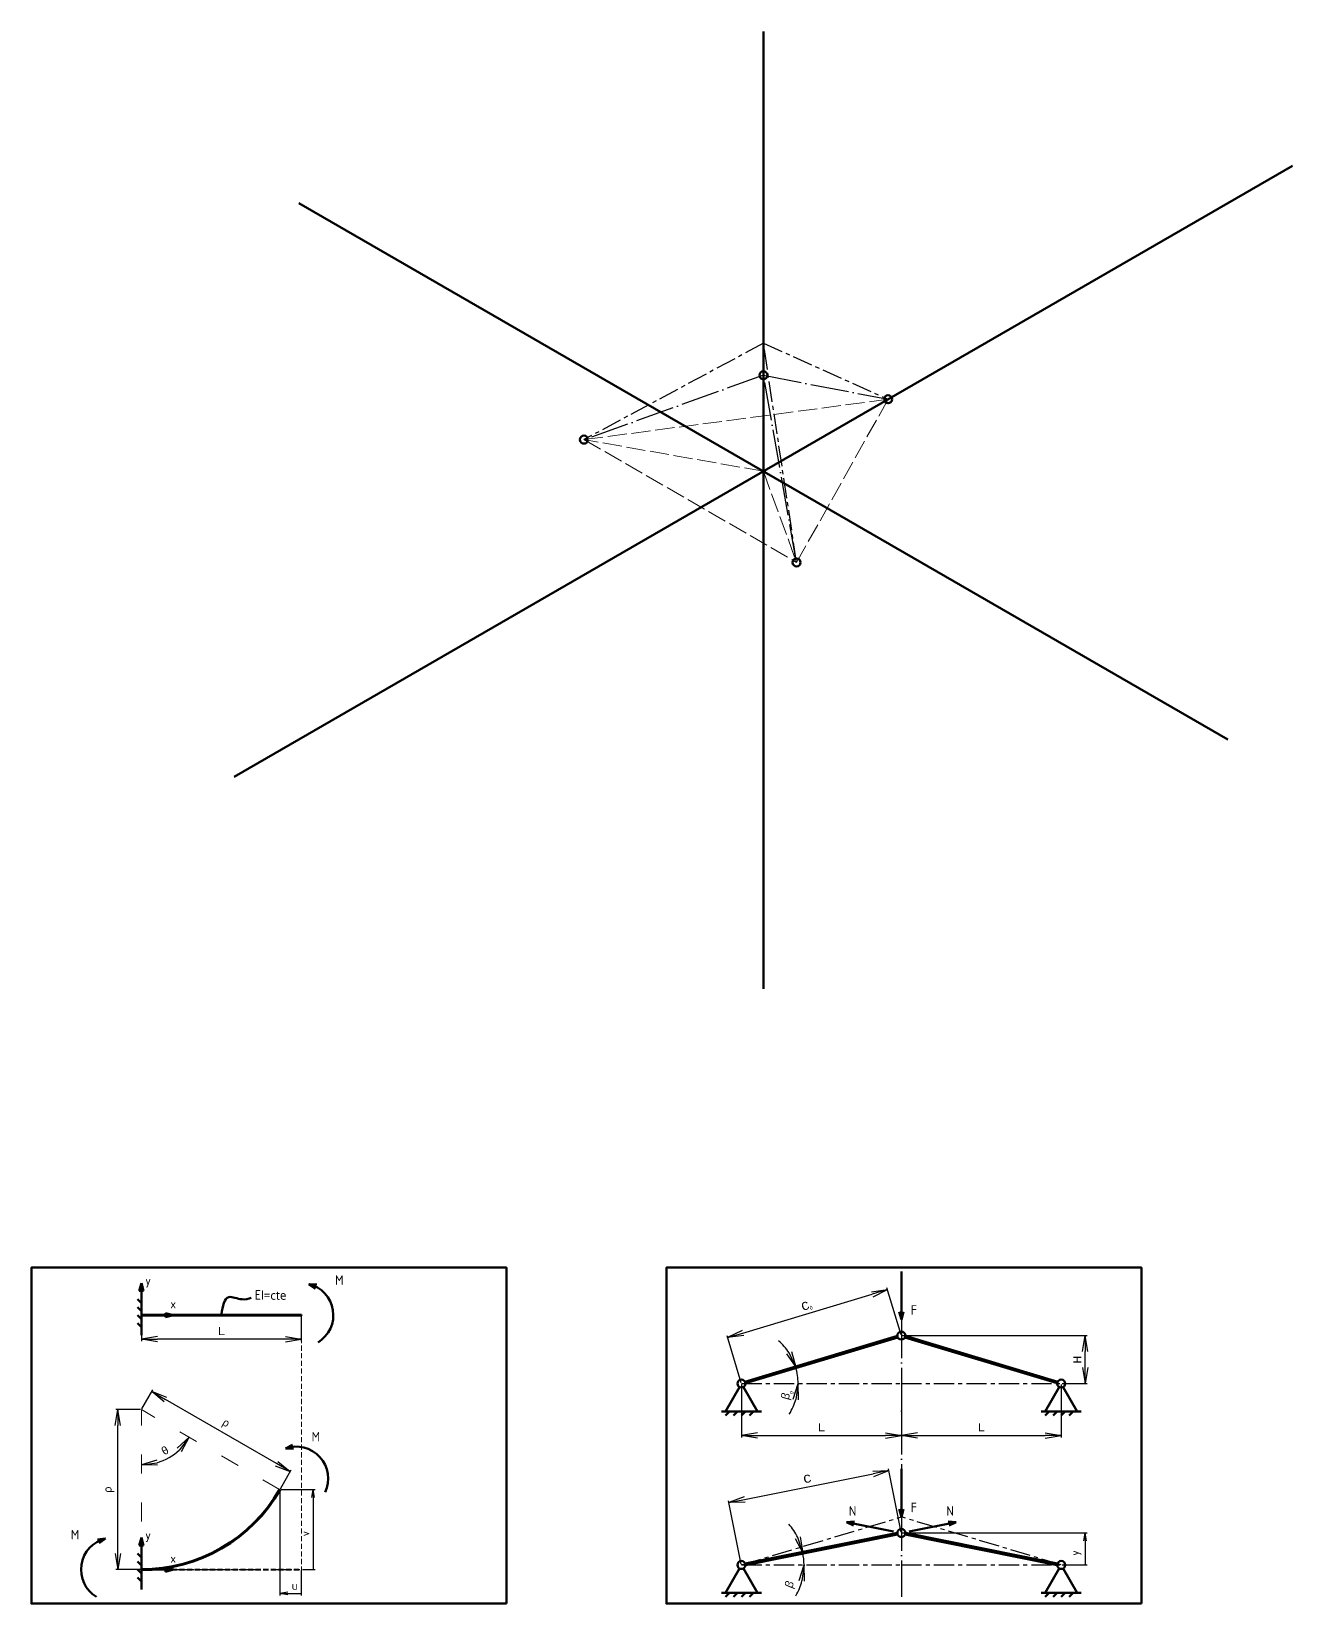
# Model space of a CAD drawing. Header units: millimetres. Extents: x 69 to 9194, y 85 to 2159.
# Drawn here: x 5832 to 6620, y 393 to 1376 of the extents above; entities that cross this region are included whole.
import ezdxf

# ---------------------------------------------------------------- set-up
doc = ezdxf.new("R2010")
doc.units = ezdxf.units.MM
for name, pattern in [('ACAD_ISO02W100', [15, 12, -3]), ('ACAD_ISO03W100', [30, 12, -18]), ('ACAD_ISO04W100', [30, 24, -3, 0, -3]), ('CENTERX2', [20.32, 12.7, -2.54, 2.54, -2.54]), ('HIDDEN2', [4.7625, 3.175, -1.5875])]:
    doc.linetypes.add(name, pattern=pattern)
doc.layers.get('0').update_dxf_attribs({"lineweight": 100})
for name, color, linetype, lineweight in [('apoio', 7, 'Continuous', 80), ('barra', 7, 'Continuous', 120), ('cargas', 102, 'Continuous', 60), ('centro', 230, 'ACAD_ISO04W100', 30), ('centro2', 242, 'CENTERX2', 30), ('cotas', 30, 'Continuous', 20), ('hachuras', 7, 'Continuous', 40), ('molas', 7, 'Continuous', 50), ('texto1', 7, 'Continuous', 100)]:
    doc.layers.add(name, color=color, linetype=linetype, lineweight=lineweight)
doc.layers.add('pontilhado fino', color=7, linetype='HIDDEN2', lineweight=20, true_color=0x5e67af)
doc.styles.get("Standard").update_dxf_attribs({"font": 'arial.ttf'})
doc.styles.add('texto1', font='isocteur.ttf')
doc.styles.add('texto2', font='ISO.shx')
doc.dimstyles.new('cotas2', dxfattribs={"dimtxt": 5, "dimasz": 10, "dimexe": 1.25, "dimexo": 0.625, "dimgap": 2.5, "dimtad": 1, "dimtxsty": 'texto1', "dimblk": 'OPEN', "dimcen": 2.5, "dimclrt": 6, "dimadec": 0, "dimazin": 0, "dimtfac": 1, "dimtmove": 0, "dimatfit": 3, "dimfxl": 1, "dimarcsym": 0})
doc.dimstyles.new('cotas2 uni', dxfattribs={"dimtxt": 5, "dimasz": 5, "dimexe": 1.25, "dimexo": 0.625, "dimgap": 2.5, "dimtad": 1, "dimtxsty": 'texto1', "dimblk1": 'OPEN', "dimblk2": 'NONE', "dimsah": 1, "dimcen": 2.5, "dimclrt": 6, "dimadec": 0, "dimazin": 0, "dimtfac": 1, "dimtmove": 0, "dimatfit": 3, "dimfxl": 1, "dimarcsym": 0})

# ---------------------------------------------------------------- blocks, each defined once
blk = doc.blocks.new('_Open')
at = {"color": 0, "linetype": 'ByBlock', "lineweight": -2}
for p, q in [((-1, 0.167), (0, 0)), ((-1, -0.167), (0, 0)), ((0, 0), (-1, 0))]:
    blk.add_line(p, q, dxfattribs=at)
blk = doc.blocks.new('*D38')
at = {"layer": 'cotas', "color": 0, "lineweight": -2, "transparency": 16777216}
for p, q in [((5900.62, 572.92), (5900.62, 557.29)), ((6000.62, 572.92), (6000.62, 557.29)), ((5990.62, 558.54), (5910.62, 558.54))]:
    blk.add_line(p, q, dxfattribs=at)
at = {"layer": 'Defpoints', "color": 0, "transparency": 16777216}
for p in [(5900.62, 573.54), (6000.62, 573.54), (5900.62, 558.54)]:
    blk.add_point(p, dxfattribs=at)
at = {"layer": 'cotas', "color": 0, "lineweight": -2, "transparency": 16777216, "xscale": 10, "yscale": 10, "zscale": 10, "rotation": 180}
blk.add_blockref('_Open', (5900.62, 558.54), dxfattribs=at)
at = {"layer": 'cotas', "color": 0, "lineweight": -2, "transparency": 16777216, "xscale": 10, "yscale": 10, "zscale": 10}
blk.add_blockref('_Open', (6000.62, 558.54), dxfattribs=at)
at = {"layer": 'cotas', "color": 6, "transparency": 16777216, "insert": (5950.62, 563.54), "char_height": 5, "attachment_point": 5, "style": 'texto1'}
blk.add_mtext('L', dxfattribs=at)
blk = doc.blocks.new('*D39')
at = {"layer": 'cotas', "color": 0, "lineweight": -2, "transparency": 16777216}
blk.add_arc((5900.62, 514.46), 34.59, 286.62289, 313.37711, dxfattribs=at)
at = {"layer": 'Defpoints', "color": 0, "transparency": 16777216}
for p in [(5900.62, 514.46), (5900.62, 514.46), (5912.45, 481.95), (5987.01, 464.58), (5900.62, 414.46)]:
    blk.add_point(p, dxfattribs=at)
at = {"layer": 'cotas', "color": 0, "lineweight": -2, "transparency": 16777216, "xscale": 10, "yscale": 10, "zscale": 10}
for p, rotation in [((5930.58, 497.16), 51.68855292706175), ((5900.62, 479.87), 188.3114470729383)]:
    blk.add_blockref('_Open', p, dxfattribs=dict(at, rotation=rotation))
at = {"layer": 'cotas', "color": 6, "transparency": 16777216, "insert": (5915.38, 488.91), "char_height": 5, "attachment_point": 5, "rotation": 30, "style": 'texto1'}
blk.add_mtext('{\\fArial|b0|i0|c0|p34;θ}', dxfattribs=at)
blk = doc.blocks.new('*D40')
at = {"layer": 'cotas', "color": 0, "lineweight": -2, "transparency": 16777216}
for p, q in [((5900, 514.46), (5884.72, 514.46)), ((5885.97, 424.46), (5885.97, 504.46)), ((5900, 414.46), (5884.72, 414.46))]:
    blk.add_line(p, q, dxfattribs=at)
at = {"layer": 'Defpoints', "color": 0, "transparency": 16777216}
for p in [(5885.97, 514.46), (5900.62, 514.46), (5900.62, 414.46)]:
    blk.add_point(p, dxfattribs=at)
at = {"layer": 'cotas', "color": 0, "lineweight": -2, "transparency": 16777216, "xscale": 10, "yscale": 10, "zscale": 10}
for p, rotation in [((5885.97, 514.46), 90), ((5885.97, 414.46), 270)]:
    blk.add_blockref('_Open', p, dxfattribs=dict(at, rotation=rotation))
at = {"layer": 'cotas', "color": 6, "transparency": 16777216, "insert": (5880.28, 464.46), "char_height": 5, "attachment_point": 5, "rotation": 90, "style": 'texto1'}
blk.add_mtext('{\\fMicrosoft YaHei UI|b0|i0|c0|p34;ρ}', dxfattribs=at)
blk = doc.blocks.new('*D41')
at = {"layer": 'cotas', "color": 0, "lineweight": -2, "transparency": 16777216}
for p, q in [((5900.94, 515), (5907.74, 526.79)), ((5985.06, 480.71), (5915.78, 520.71)), ((5987.54, 465), (5994.35, 476.79))]:
    blk.add_line(p, q, dxfattribs=at)
at = {"layer": 'Defpoints', "color": 0, "transparency": 16777216}
for p in [(5907.12, 525.71), (5900.62, 514.46), (5987.23, 464.46)]:
    blk.add_point(p, dxfattribs=at)
at = {"layer": 'cotas', "color": 0, "lineweight": -2, "transparency": 16777216, "xscale": 10, "yscale": 10, "zscale": 10}
for p, rotation in [((5907.12, 525.71), 150), ((5993.72, 475.71), 330.0000000000001)]:
    blk.add_blockref('_Open', p, dxfattribs=dict(at, rotation=rotation))
at = {"layer": 'cotas', "color": 6, "transparency": 16777216, "insert": (5953.27, 505.64), "char_height": 5, "attachment_point": 5, "rotation": 330, "style": 'texto1'}
blk.add_mtext('{\\fMicrosoft YaHei UI|b0|i0|c0|p34;ρ}', dxfattribs=at)
blk = doc.blocks.new('*D43')
at = {"layer": 'cotas', "color": 0, "lineweight": -2, "transparency": 16777216}
for p, q in [((5987.85, 464.46), (6009.31, 464.46)), ((6008.06, 459.46), (6008.06, 414.46)), ((6001.25, 414.46), (6009.31, 414.46))]:
    blk.add_line(p, q, dxfattribs=at)
at = {"layer": 'Defpoints', "color": 0, "transparency": 16777216}
for p in [(5987.23, 464.46), (6000.62, 414.46), (6008.06, 414.46)]:
    blk.add_point(p, dxfattribs=at)
at = {"layer": 'cotas', "color": 0, "lineweight": -2, "transparency": 16777216, "xscale": 5, "yscale": 5, "zscale": 5, "rotation": 90}
blk.add_blockref('_Open', (6008.06, 464.46), dxfattribs=at)
at = {"layer": 'cotas', "color": 6, "transparency": 16777216, "insert": (6003.06, 436.96), "char_height": 5, "attachment_point": 5, "rotation": 90, "style": 'texto1'}
blk.add_mtext('{\\fISOCPEUR|b0|i0|c0|p34;v}', dxfattribs=at)
blk = doc.blocks.new('_None')
blk = doc.blocks.new('*D44')
at = {"layer": 'cotas', "color": 0, "lineweight": -2, "transparency": 16777216}
for p, q in [((5987.23, 463.83), (5987.23, 398.21)), ((6000.62, 413.83), (6000.62, 398.21)), ((5992.23, 399.46), (6000.62, 399.46))]:
    blk.add_line(p, q, dxfattribs=at)
at = {"layer": 'Defpoints', "color": 0, "transparency": 16777216}
for p in [(5987.23, 464.46), (6000.62, 414.46), (6000.62, 399.46)]:
    blk.add_point(p, dxfattribs=at)
at = {"layer": 'cotas', "color": 0, "lineweight": -2, "transparency": 16777216, "xscale": 5, "yscale": 5, "zscale": 5, "rotation": 180}
blk.add_blockref('_Open', (5987.23, 399.46), dxfattribs=at)
at = {"layer": 'cotas', "color": 6, "transparency": 16777216, "insert": (5996.43, 404.46), "char_height": 5, "attachment_point": 5, "style": 'texto1'}
blk.add_mtext('{\\fISOCPEUR|b0|i0|c0|p34;u}', dxfattribs=at)
blk = doc.blocks.new('*D46')
at = {"layer": 'cotas', "color": 0, "lineweight": -2, "transparency": 16777216}
for start, end in [(32.90564, 49.11203), (0, 16.69924), (327.58721, 343.79361)]:
    blk.add_arc((6275.76, 530.72), 35.47, start, end, dxfattribs=at)
at = {"layer": 'Defpoints', "color": 0, "transparency": 16777216}
for p in [(6373.37, 560.01), (6275.76, 530.72), (6278.16, 531.44), (6310.57, 537.57), (6375.76, 530.72)]:
    blk.add_point(p, dxfattribs=at)
at = {"layer": 'cotas', "color": 0, "lineweight": -2, "transparency": 16777216, "xscale": 10, "yscale": 10, "zscale": 10}
for p, rotation in [((6309.74, 540.92), 294.8024415899649), ((6311.24, 530.72), 81.89680264402843)]:
    blk.add_blockref('_Open', p, dxfattribs=dict(at, rotation=rotation))
at = {"layer": 'cotas', "color": 6, "transparency": 16777216, "insert": (6304.11, 522.68), "char_height": 5, "width": 3.3333, "attachment_point": 5, "rotation": 74.1562, "style": 'texto1'}
blk.add_mtext('{\\fMicrosoft YaHei UI|b0|i0|c0|p34;β}', dxfattribs=at)
blk = doc.blocks.new('*D47')
at = {"layer": 'cotas', "color": 0, "lineweight": -2, "transparency": 16777216}
for p, q in [((6376.39, 560.72), (6492.01, 560.72)), ((6490.76, 540.72), (6490.76, 550.72)), ((6476.39, 530.72), (6492.01, 530.72))]:
    blk.add_line(p, q, dxfattribs=at)
at = {"layer": 'Defpoints', "color": 0, "transparency": 16777216}
for p in [(6375.76, 560.72), (6490.76, 560.72), (6475.76, 530.72)]:
    blk.add_point(p, dxfattribs=at)
at = {"layer": 'cotas', "color": 0, "lineweight": -2, "transparency": 16777216, "xscale": 10, "yscale": 10, "zscale": 10}
for p, rotation in [((6490.76, 560.72), 90), ((6490.76, 530.72), 270)]:
    blk.add_blockref('_Open', p, dxfattribs=dict(at, rotation=rotation))
at = {"layer": 'cotas', "color": 6, "transparency": 16777216, "insert": (6485.76, 545.72), "char_height": 5, "attachment_point": 5, "rotation": 90, "style": 'texto1'}
blk.add_mtext('H', dxfattribs=at)
blk = doc.blocks.new('*D48')
at = {"layer": 'cotas', "color": 0, "lineweight": -2, "transparency": 16777216}
for p, q in [((6275.76, 530.1), (6275.76, 497.15)), ((6375.76, 530.1), (6375.76, 497.15)), ((6285.76, 498.4), (6365.76, 498.4))]:
    blk.add_line(p, q, dxfattribs=at)
at = {"layer": 'Defpoints', "color": 0, "transparency": 16777216}
for p in [(6275.76, 530.72), (6375.76, 530.72), (6375.76, 498.4)]:
    blk.add_point(p, dxfattribs=at)
at = {"layer": 'cotas', "color": 0, "lineweight": -2, "transparency": 16777216, "xscale": 10, "yscale": 10, "zscale": 10, "rotation": 180}
blk.add_blockref('_Open', (6275.76, 498.4), dxfattribs=at)
at = {"layer": 'cotas', "color": 0, "lineweight": -2, "transparency": 16777216, "xscale": 10, "yscale": 10, "zscale": 10}
blk.add_blockref('_Open', (6375.76, 498.4), dxfattribs=at)
at = {"layer": 'cotas', "color": 6, "transparency": 16777216, "insert": (6325.76, 503.4), "char_height": 5, "attachment_point": 5, "style": 'texto1'}
blk.add_mtext('L', dxfattribs=at)
blk = doc.blocks.new('*D49')
at = {"layer": 'cotas', "color": 0, "lineweight": -2, "transparency": 16777216}
for p, q in [((6375.76, 530.1), (6375.76, 497.15)), ((6475.76, 530.1), (6475.76, 497.15)), ((6385.76, 498.4), (6465.76, 498.4))]:
    blk.add_line(p, q, dxfattribs=at)
at = {"layer": 'Defpoints', "color": 0, "transparency": 16777216}
for p in [(6375.76, 530.72), (6475.76, 530.72), (6475.76, 498.4)]:
    blk.add_point(p, dxfattribs=at)
at = {"layer": 'cotas', "color": 0, "lineweight": -2, "transparency": 16777216, "xscale": 10, "yscale": 10, "zscale": 10, "rotation": 180}
blk.add_blockref('_Open', (6375.76, 498.4), dxfattribs=at)
at = {"layer": 'cotas', "color": 0, "lineweight": -2, "transparency": 16777216, "xscale": 10, "yscale": 10, "zscale": 10}
blk.add_blockref('_Open', (6475.76, 498.4), dxfattribs=at)
at = {"layer": 'cotas', "color": 6, "transparency": 16777216, "insert": (6425.76, 503.4), "char_height": 5, "attachment_point": 5, "style": 'texto1'}
blk.add_mtext('L', dxfattribs=at)
blk = doc.blocks.new('*D50')
at = {"layer": 'cotas', "color": 0, "lineweight": -2, "transparency": 16777216}
for p, q in [((6375.58, 561.32), (6366.78, 590.66)), ((6276.72, 562.33), (6357.57, 586.58)), ((6275.58, 531.32), (6266.78, 560.66))]:
    blk.add_line(p, q, dxfattribs=at)
at = {"layer": 'Defpoints', "color": 0, "transparency": 16777216}
for p in [(6367.14, 589.46), (6375.76, 560.72), (6275.76, 530.72)]:
    blk.add_point(p, dxfattribs=at)
at = {"layer": 'cotas', "color": 0, "lineweight": -2, "transparency": 16777216, "xscale": 10, "yscale": 10, "zscale": 10}
for p, rotation in [((6367.14, 589.46), 16.69924423399363), ((6267.14, 559.46), 196.6992442339936)]:
    blk.add_blockref('_Open', p, dxfattribs=dict(at, rotation=rotation))
at = {"layer": 'cotas', "color": 6, "transparency": 16777216, "insert": (6315.71, 579.25), "char_height": 5, "attachment_point": 5, "rotation": 16.69924, "style": 'texto1'}
blk.add_mtext('C', dxfattribs=at)
blk = doc.blocks.new('*D51')
at = {"layer": 'cotas', "color": 0, "lineweight": -2, "transparency": 16777216}
for start, end in [(25.98525, 40.66056), (360, 11.30993), (330.64937, 345.32469)]:
    blk.add_arc((6275.76, 417.38), 39.15, start, end, dxfattribs=at)
at = {"layer": 'Defpoints', "color": 0, "transparency": 16777216}
for p in [(6373.31, 436.89), (6314.57, 422.51), (6275.76, 417.38), (6278.22, 417.87), (6375.76, 417.38)]:
    blk.add_point(p, dxfattribs=at)
at = {"layer": 'cotas', "color": 0, "lineweight": -2, "transparency": 16777216, "xscale": 10, "yscale": 10, "zscale": 10}
for p, rotation in [((6314.15, 425.05), 288.6475888456515), ((6314.91, 417.38), 82.66234362836931)]:
    blk.add_blockref('_Open', p, dxfattribs=dict(at, rotation=rotation))
at = {"layer": 'cotas', "color": 6, "transparency": 16777216, "insert": (6306.49, 404.95), "char_height": 5, "attachment_point": 5, "rotation": 67.98703, "style": 'texto1'}
blk.add_mtext('{\\fMicrosoft YaHei UI|b0|i0|c0|p34;β}', dxfattribs=at)
blk = doc.blocks.new('*D52')
at = {"layer": 'cotas', "color": 0, "lineweight": -2, "transparency": 16777216}
for p, q in [((6277.78, 458.31), (6358.16, 474.38)), ((6375.64, 437.99), (6367.73, 477.57)), ((6275.64, 417.99), (6267.73, 457.57))]:
    blk.add_line(p, q, dxfattribs=at)
at = {"layer": 'Defpoints', "color": 0, "transparency": 16777216}
for p in [(6367.97, 476.35), (6375.76, 437.38), (6275.76, 417.38)]:
    blk.add_point(p, dxfattribs=at)
at = {"layer": 'cotas', "color": 0, "lineweight": -2, "transparency": 16777216, "xscale": 10, "yscale": 10, "zscale": 10}
for p, rotation in [((6367.97, 476.35), 11.30993247402021), ((6267.97, 456.35), 191.3099324740202)]:
    blk.add_blockref('_Open', p, dxfattribs=dict(at, rotation=rotation))
at = {"layer": 'cotas', "color": 6, "transparency": 16777216, "insert": (6316.99, 471.25), "char_height": 5, "attachment_point": 5, "rotation": 11.30993, "style": 'texto1'}
blk.add_mtext('C', dxfattribs=at)
blk = doc.blocks.new('*D76')
at = {"layer": 'cotas', "color": 0, "lineweight": -2, "transparency": 16777216}
for p, q in [((6376.39, 437.38), (6492.01, 437.38)), ((6490.76, 432.38), (6490.76, 417.38)), ((6476.39, 417.38), (6492.01, 417.38))]:
    blk.add_line(p, q, dxfattribs=at)
at = {"layer": 'Defpoints', "color": 0, "transparency": 16777216}
for p in [(6375.76, 437.38), (6475.76, 417.38), (6490.76, 417.38)]:
    blk.add_point(p, dxfattribs=at)
at = {"layer": 'cotas', "color": 0, "lineweight": -2, "transparency": 16777216, "xscale": 5, "yscale": 5, "zscale": 5, "rotation": 90}
blk.add_blockref('_Open', (6490.76, 437.38), dxfattribs=at)
at = {"layer": 'cotas', "color": 6, "transparency": 16777216, "insert": (6485.01, 424.88), "char_height": 5, "attachment_point": 5, "rotation": 90, "style": 'texto1'}
blk.add_mtext('{\\fISOCPEUR|b0|i0|c0|p34;y}', dxfattribs=at)

msp = doc.modelspace()

# ---------------------------------------------------------------- hatches: boundary and pattern name
at = {"layer": 'hachuras'}
h = msp.add_hatch(color=4, dxfattribs=at)
h.dxf.hatch_style = 1
h.paths.add_polyline_path([(5900.624, 588.711), (5901.918, 588.711), (5900.624, 593.541)])
h.paths.add_polyline_path([(5899.33, 588.711), (5900.624, 588.711), (5900.624, 593.541)])
h = msp.add_hatch(color=4, dxfattribs=at)
h.dxf.hatch_style = 1
h.paths.add_polyline_path([(5915.795, 573.541), (5915.795, 572.247), (5920.624, 573.541)])
h.paths.add_polyline_path([(5915.795, 574.835), (5915.795, 573.541), (5920.624, 573.541)])
h = msp.add_hatch(color=4, dxfattribs=at)
h.dxf.hatch_style = 1
h.paths.add_polyline_path([(5900.624, 429.628), (5901.918, 429.628), (5900.624, 434.458)])
h.paths.add_polyline_path([(5899.33, 429.628), (5900.624, 429.628), (5900.624, 434.458)])
h = msp.add_hatch(color=4, dxfattribs=at)
h.dxf.hatch_style = 1
h.paths.add_polyline_path([(5915.795, 414.458), (5915.795, 413.164), (5920.624, 414.458)])
h.paths.add_polyline_path([(5915.795, 415.752), (5915.795, 414.458), (5920.624, 414.458)])

# ---------------------------------------------------------------- linework, layer by layer
for p, q in [((6289.539, 1375.804), (6289.539, 777.392)), ((5958.712, 909.895), (6620.366, 1291.901)), ((5999.136, 1268.562), (6579.942, 933.234))]:
    msp.add_line(p, q)
at = {"color": 4}
for p, q in [((5900.624, 593.541), (5899.33, 588.711)), ((5900.624, 593.541), (5901.918, 588.711)), ((5900.624, 573.541), (5900.624, 593.541)), ((5901.918, 588.711), (5899.33, 588.711)), ((5900.624, 573.541), (5920.624, 573.541)), ((5920.624, 573.541), (5915.795, 574.835)), ((5915.795, 572.247), (5915.795, 574.835)), ((5920.624, 573.541), (5915.795, 572.247)), ((5900.624, 434.458), (5899.33, 429.628)), ((5900.624, 434.458), (5901.918, 429.628)), ((5900.624, 414.458), (5900.624, 434.458)), ((5901.918, 429.628), (5899.33, 429.628)), ((5900.624, 414.458), (5920.624, 414.458)), ((5920.624, 414.458), (5915.795, 415.752)), ((5915.795, 413.164), (5915.795, 415.752)), ((5920.624, 414.458), (5915.795, 413.164))]:
    msp.add_line(p, q, dxfattribs=at)
for points in [[(6128.874, 393.272), (6128.874, 603.272), (5831.874, 603.272), (5831.874, 393.272)], [(6525.874, 393.272), (6525.874, 603.272), (6228.874, 603.272), (6228.874, 393.272)]]:
    msp.add_lwpolyline(points, close=True)
msp.add_spline([(5950.624, 574.041), (5955.303, 584.791), (5963.562, 583.408), (5969.313, 584.272)], degree=3)
at = {"layer": 'apoio'}
for p, q in [((5900.624, 581.041), (5898.124, 583.541)), ((5900.624, 583.541), (5900.624, 586.041)), ((5900.624, 583.541), (5900.624, 563.541)), ((5900.624, 576.041), (5898.124, 578.541)), ((5900.624, 571.041), (5898.124, 573.541)), ((5900.624, 566.041), (5898.124, 568.541)), ((5900.624, 563.541), (5900.624, 561.041)), ((6274.514, 528.558), (6265.764, 513.403)), ((6285.764, 513.403), (6277.014, 528.558)), ((6474.514, 528.558), (6465.764, 513.403)), ((6485.764, 513.403), (6477.014, 528.558)), ((6265.764, 513.403), (6263.264, 513.403)), ((6265.764, 513.403), (6285.764, 513.403)), ((6268.264, 513.403), (6265.764, 510.903)), ((6273.264, 513.403), (6270.764, 510.903)), ((6278.264, 513.403), (6275.764, 510.903)), ((6283.264, 513.403), (6280.764, 510.903)), ((6285.764, 513.403), (6288.264, 513.403)), ((6465.764, 513.403), (6463.264, 513.403)), ((6465.764, 513.403), (6485.764, 513.403)), ((6468.264, 513.403), (6465.764, 510.903)), ((6473.264, 513.403), (6470.764, 510.903)), ((6478.264, 513.403), (6475.764, 510.903)), ((6483.264, 513.403), (6480.764, 510.903)), ((6485.764, 513.403), (6488.264, 513.403)), ((5900.624, 421.958), (5898.124, 424.458)), ((5900.624, 424.458), (5900.624, 426.958)), ((5900.624, 424.458), (5900.624, 404.458)), ((5900.624, 416.958), (5898.124, 419.458)), ((5900.624, 411.958), (5898.124, 414.458)), ((6274.514, 415.211), (6265.764, 400.055)), ((6285.764, 400.055), (6277.014, 415.211)), ((6474.514, 415.211), (6465.764, 400.055)), ((6485.764, 400.055), (6477.014, 415.211)), ((5900.624, 406.958), (5898.124, 409.458)), ((5900.624, 404.458), (5900.624, 401.958)), ((6265.764, 400.055), (6263.264, 400.055)), ((6265.764, 400.055), (6285.764, 400.055)), ((6268.264, 400.055), (6265.764, 397.555)), ((6273.264, 400.055), (6270.764, 397.555)), ((6278.264, 400.055), (6275.764, 397.555)), ((6283.264, 400.055), (6280.764, 397.555)), ((6285.764, 400.055), (6288.264, 400.055)), ((6465.764, 400.055), (6463.264, 400.055)), ((6465.764, 400.055), (6485.764, 400.055)), ((6468.264, 400.055), (6465.764, 397.555)), ((6473.264, 400.055), (6470.764, 397.555)), ((6478.264, 400.055), (6475.764, 397.555)), ((6483.264, 400.055), (6480.764, 397.555)), ((6485.764, 400.055), (6488.264, 400.055))]:
    msp.add_line(p, q, dxfattribs=at)
for centre in [(6289.539, 1160.898), (6367.481, 1145.898), (6177.326, 1120.684), (6310.275, 1043.926), (6375.764, 560.723), (6275.764, 530.723), (6475.764, 530.723), (6375.764, 437.376), (6275.764, 417.376), (6475.764, 417.376)]:
    msp.add_circle(centre, 2.5, dxfattribs=at)
at = {"layer": 'barra'}
for p, q in [((5900.624, 573.791), (6000.624, 573.791)), ((5900.624, 573.291), (5900.624, 573.791)), ((5900.624, 573.291), (6000.624, 573.291)), ((6000.624, 573.291), (6000.624, 573.791)), ((6277.967, 531.906), (6373.274, 560.498)), ((6473.562, 531.906), (6378.254, 560.498)), ((6278.254, 530.948), (6373.562, 559.541)), ((6473.274, 530.948), (6377.967, 559.541)), ((5987.443, 464.333), (5987.01, 464.583)), ((6278.068, 418.346), (6373.264, 437.386)), ((6278.264, 417.366), (6373.46, 436.405)), ((6473.264, 417.366), (6378.068, 436.405)), ((6473.46, 418.346), (6378.264, 437.386))]:
    msp.add_line(p, q, dxfattribs=at)
at = {"layer": 'barra', "color": 9}
msp.add_line((5900.624, 414.708), (5900.624, 414.208), dxfattribs=at)
at = {"layer": 'barra'}
for radius in [99.75, 100.25]:
    msp.add_arc((5900.624, 514.458), radius, 270, 330, dxfattribs=at)
at = {"layer": 'cargas'}
for p, q in [((6375.764, 570.723), (6375.764, 600.723)), ((6005.308, 592.984), (6009.498, 590.255)), ((6010.301, 592.716), (6005.308, 592.984)), ((6374.47, 575.553), (6375.764, 570.723)), ((6375.764, 570.723), (6377.058, 575.553)), ((5995.079, 492.552), (5990.638, 490.255)), ((5990.638, 490.255), (5995.632, 490.023)), ((6375.764, 447.376), (6375.764, 477.376)), ((6374.47, 452.205), (6375.764, 447.376)), ((6375.764, 447.376), (6377.058, 452.205)), ((6341.444, 444.24), (6346.434, 444.561)), ((6370.861, 438.356), (6341.444, 444.24)), ((6345.926, 442.024), (6341.444, 444.24)), ((6380.667, 438.356), (6410.085, 444.24)), ((6410.085, 444.24), (6405.095, 444.561)), ((6405.603, 442.024), (6410.085, 444.24)), ((5873.256, 433.365), (5878.228, 433.902)), ((5878.228, 433.902), (5874.191, 430.951))]:
    msp.add_line(p, q, dxfattribs=at)
for centre, start, end in [((6000.624, 573.541), 301.456154, 76.456154), ((5997.363, 471.42), 334.650071, 109.650071), ((5882.911, 414.458), 103.543846, 238.543846)]:
    msp.add_arc(centre, 20, start, end, dxfattribs=at)
at = {"layer": 'centro'}
for p, q in [((6289.539, 1160.898), (6177.326, 1120.684)), ((6310.275, 1043.926), (6289.539, 1160.898)), ((6289.539, 1160.898), (6367.481, 1145.898)), ((6375.764, 600.723), (6375.764, 397.376)), ((5900.624, 573.541), (6000.624, 573.541)), ((6278.159, 531.442), (6373.37, 560.005)), ((6473.37, 531.442), (6378.159, 560.005)), ((6278.216, 417.866), (6373.313, 436.885)), ((6473.313, 417.866), (6378.216, 436.885))]:
    msp.add_line(p, q, dxfattribs=at)
msp.add_arc((5900.624, 514.458), 100, 270, 330, dxfattribs=at)
at = {"layer": 'centro2'}
for p, q in [((6289.539, 1180.898), (6177.326, 1120.684)), ((6289.539, 1180.898), (6367.481, 1145.898)), ((6310.275, 1043.926), (6289.539, 1180.898)), ((6275.764, 530.723), (6375.764, 530.723)), ((6375.764, 530.723), (6475.764, 530.723)), ((6275.764, 417.376), (6375.764, 447.376)), ((6475.764, 417.376), (6375.764, 447.376)), ((5900.624, 414.458), (6000.624, 414.458)), ((6275.764, 417.376), (6375.764, 417.376)), ((6375.764, 417.376), (6475.764, 417.376))]:
    msp.add_line(p, q, dxfattribs=at)
at = {"layer": 'cotas', "linetype": 'ACAD_ISO02W100'}
for p, q in [((6289.539, 1100.898), (6289.539, 1160.898)), ((6177.326, 1120.684), (6367.481, 1145.898)), ((6289.539, 1100.898), (6367.481, 1145.898)), ((6367.481, 1145.898), (6310.275, 1043.926)), ((6177.326, 1120.684), (6310.275, 1043.926)), ((6289.539, 1100.898), (6177.326, 1120.684)), ((6289.539, 1100.898), (6310.275, 1043.926))]:
    msp.add_line(p, q, dxfattribs=at)
at = {"layer": 'cotas', "linetype": 'ACAD_ISO03W100'}
for p in [(5900.624, 414.458), (5987.01, 464.583)]:
    msp.add_line(p, (5900.624, 514.458), dxfattribs=at)
at = {"layer": 'pontilhado fino', "color": 9}
for p, q in [((6000.624, 573.541), (6000.624, 414.458)), ((5900.624, 414.708), (6000.624, 414.708)), ((5900.624, 414.208), (5900.624, 414.708)), ((5900.624, 414.208), (6000.624, 414.208)), ((6000.624, 414.208), (6000.624, 414.708))]:
    msp.add_line(p, q, dxfattribs=at)

# ---------------------------------------------------------------- texts
at = {"layer": 'cargas', "char_height": 6, "style": 'texto2'}
for s, insert, attachment_point in [('M', (6021.741, 598.421), 1), ('F', (6381.652, 579.703), 1), ('M', (6007.051, 500.585), 1), ('N', (6347.606, 454.151), 3), ('F', (6381.652, 456.355), 1), ('N', (6403.923, 454.151), 1), ('M', (5861.794, 439.338), 3)]:
    msp.add_mtext_dynamic_manual_height_columns(s, width=7.27368, gutter_width=3.75, heights=[0], dxfattribs=dict(at, insert=insert, attachment_point=attachment_point))
at = {"layer": 'cotas', "color": 6, "char_height": 2.5, "attachment_point": 1, "style": 'texto2'}
for insert, rotation in [((6318.085, 579.059), 17.187814), ((6305.827, 524.563), 69.905343)]:
    msp.add_mtext_dynamic_manual_height_columns('{\\fISOCPEUR|b0|i0|c0|p34;0}', width=6.52159, gutter_width=12.5, heights=[0], dxfattribs=dict(at, insert=insert, rotation=rotation))
at = {"layer": 'molas', "insert": (5971.528, 589.139), "char_height": 6, "attachment_point": 1, "style": 'texto2'}
msp.add_mtext_dynamic_manual_height_columns('EI{\\fMalgun Gothic|b0|i0|c0|p34;\\H0.91667x;=cte}', width=19.34894, gutter_width=3.75, heights=[0], dxfattribs=at)
at = {"layer": 'texto1', "color": 4, "char_height": 5.33402, "attachment_point": 1}
for s, insert in [('\\pxqc;{\\fISOCPEUR|b0|i0|c0|p34;y}', (5901.295, 597.79)), ('\\pxqc;{\\fISOCPEUR|b0|i0|c0|p34;x}', (5916.978, 583.18)), ('\\pxqc;{\\fISOCPEUR|b0|i0|c0|p34;y}', (5901.295, 438.707)), ('\\pxqc;{\\fISOCPEUR|b0|i0|c0|p34;x}', (5916.978, 424.097))]:
    msp.add_mtext_dynamic_manual_height_columns(s, width=7.04057, gutter_width=3.334, heights=[0], dxfattribs=dict(at, insert=insert))

# ---------------------------------------------------------------- dimensions: what is measured, and where the dimension line sits
at = {"layer": 'cotas'}
for p1, p2, distance, text, picture, middle in [((6275.764, 530.723), (6375.764, 560.723), 30, 'C', '*D50', (6315.707, 579.247)), ((5987.227, 464.458), (5900.624, 514.458), -12.99, '{\\fMicrosoft YaHei UI|b0|i0|c0|p34;ρ}', '*D41', (5953.266, 505.636)), ((6275.764, 417.376), (6375.764, 437.376), 39.742, 'C', '*D52', (6316.99, 471.248))]:
    dim = msp.add_aligned_dim(p1=p1, p2=p2, distance=distance, text=text, dimstyle='cotas2', dxfattribs=at)
    dim.commit()
    dim.dimension.update_dxf_attribs({"geometry": picture, "text_midpoint": middle})
for base, p1, p2, text, dimstyle, picture, middle in [((5900.624, 558.541), (6000.624, 573.541), (5900.624, 573.541), 'L', 'cotas2', '*D38', (5950.624, 563.541)), ((6375.764, 498.403), (6275.764, 530.723), (6375.764, 530.723), 'L', 'cotas2', '*D48', (6325.764, 503.403)), ((6475.764, 498.403), (6375.764, 530.723), (6475.764, 530.723), 'L', 'cotas2', '*D49', (6425.764, 503.403)), ((6000.624, 399.458), (5987.227, 464.458), (6000.624, 414.458), '{\\fISOCPEUR|b0|i0|c0|p34;u}', 'cotas2 uni', '*D44', (5996.426, 404.458))]:
    dim = msp.add_linear_dim(base=base, p1=p1, p2=p2, text=text, dimstyle=dimstyle, dxfattribs=at)
    dim.commit()
    dim.dimension.update_dxf_attribs({"geometry": picture, "text_midpoint": middle})
for base, p1, p2, text, dimstyle, picture, middle in [((6490.764, 560.723), (6475.764, 530.723), (6375.764, 560.723), 'H', 'cotas2', '*D47', (6485.764, 545.723)), ((5885.975, 514.458), (5900.624, 414.458), (5900.624, 514.458), '{\\fMicrosoft YaHei UI|b0|i0|c0|p34;ρ}', 'cotas2', '*D40', (5880.284, 464.458)), ((6008.065, 414.458), (5987.227, 464.458), (6000.624, 414.458), '{\\fISOCPEUR|b0|i0|c0|p34;v}', 'cotas2 uni', '*D43', (6003.065, 436.958)), ((6490.764, 417.376), (6375.764, 437.376), (6475.764, 417.376), '{\\fISOCPEUR|b0|i0|c0|p34;y}', 'cotas2 uni', '*D76', (6485.014, 424.876))]:
    dim = msp.add_linear_dim(base=base, p1=p1, p2=p2, angle=90, text=text, dimstyle=dimstyle, dxfattribs=at)
    dim.commit()
    dim.dimension.update_dxf_attribs({"geometry": picture, "text_midpoint": middle})
for base, line1, line2, picture, middle in [((6310.569, 537.572), ((6278.159, 531.442), (6373.37, 560.005)), ((6275.764, 530.723), (6375.764, 530.723)), '*D46', (6309.889, 521.039)), ((6314.575, 422.513), ((6278.216, 417.866), (6373.313, 436.885)), ((6275.764, 417.376), (6375.764, 417.376)), '*D51', (6312.059, 402.702))]:
    dim = msp.add_angular_dim_2l(base=base, line1=line1, line2=line2, text='{\\fMicrosoft YaHei UI|b0|i0|c0|p34;β}', dimstyle='cotas2', dxfattribs=at)
    dim.commit()
    dim.dimension.update_dxf_attribs({"geometry": picture, "text_midpoint": middle, "dimtype": 162})
dim = msp.add_angular_dim_2l(base=(5912.454, 481.955), line1=((5987.01, 464.583), (5900.624, 514.458)), line2=((5900.624, 414.458), (5900.624, 514.458)), text='{\\fArial|b0|i0|c0|p34;θ}', dimstyle='cotas2', dxfattribs=at)
dim.commit()
dim.dimension.update_dxf_attribs({"geometry": '*D39', "text_midpoint": (5915.377, 488.905)})

doc.saveas('drawing.dxf')
